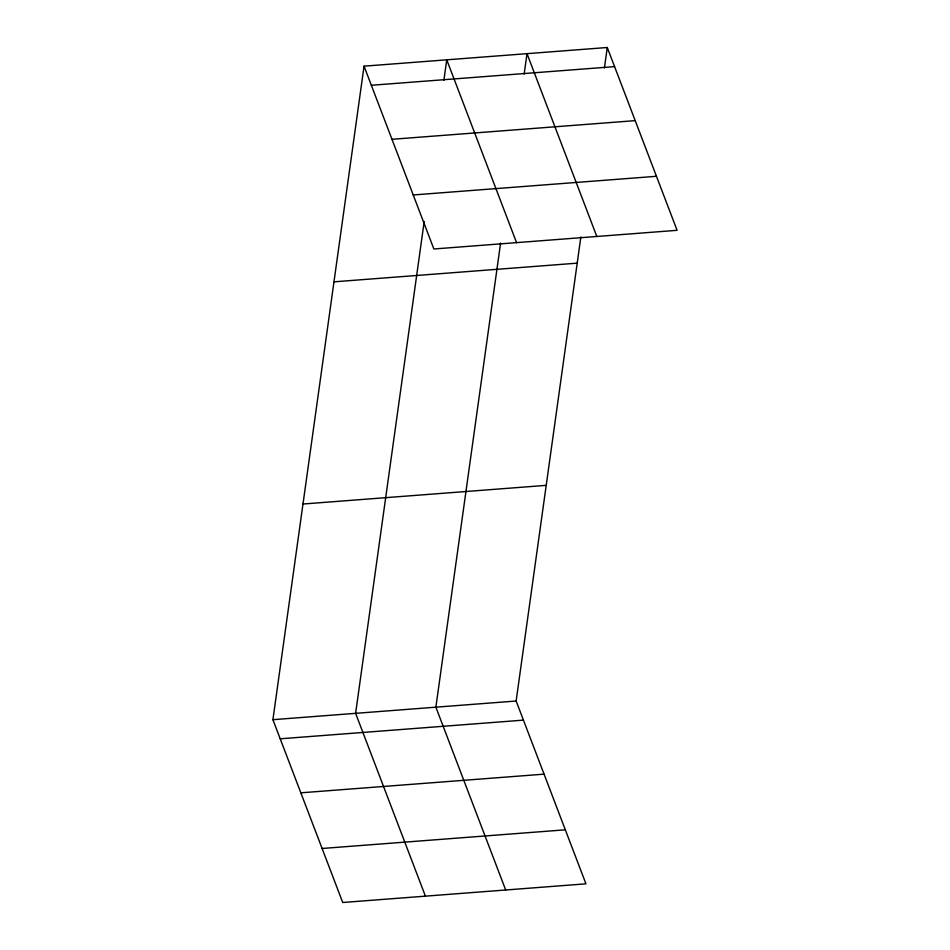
<?xml version="1.0" encoding="UTF-8"?>
<svg xmlns="http://www.w3.org/2000/svg" width="950" height="950" viewBox="0 0 950 950"><rect width="100%" height="100%" fill="white"/><g stroke="black" fill="none" stroke-linecap="round" stroke-linejoin="round"><path stroke-width="1.43" d="M580.854 236.93L516.135 701.017L585.948 883.832L342.724 902.5L272.911 719.684L364.052 66.168L607.276 47.5L677.089 230.316L433.865 248.983L364.052 66.168M424.187 221.564L355.609 713.343L425.422 896.159M443.899 80.216L446.749 59.814L516.562 242.63M500.591 243.093L435.872 707.18L505.685 889.996M524.163 74.064L527.013 53.663L596.826 236.479M604.426 67.901L607.276 47.5M371.355 85.274L614.579 66.619M391.982 139.306L635.206 120.638M413.238 194.964L656.462 176.296M333.973 281.829L577.196 263.162M302.991 504.022L546.214 485.355M272.911 719.684L516.135 701.017M280.214 738.803L523.438 720.136M300.841 792.822L544.065 774.155M322.098 848.481L565.321 829.813"/></g></svg>
